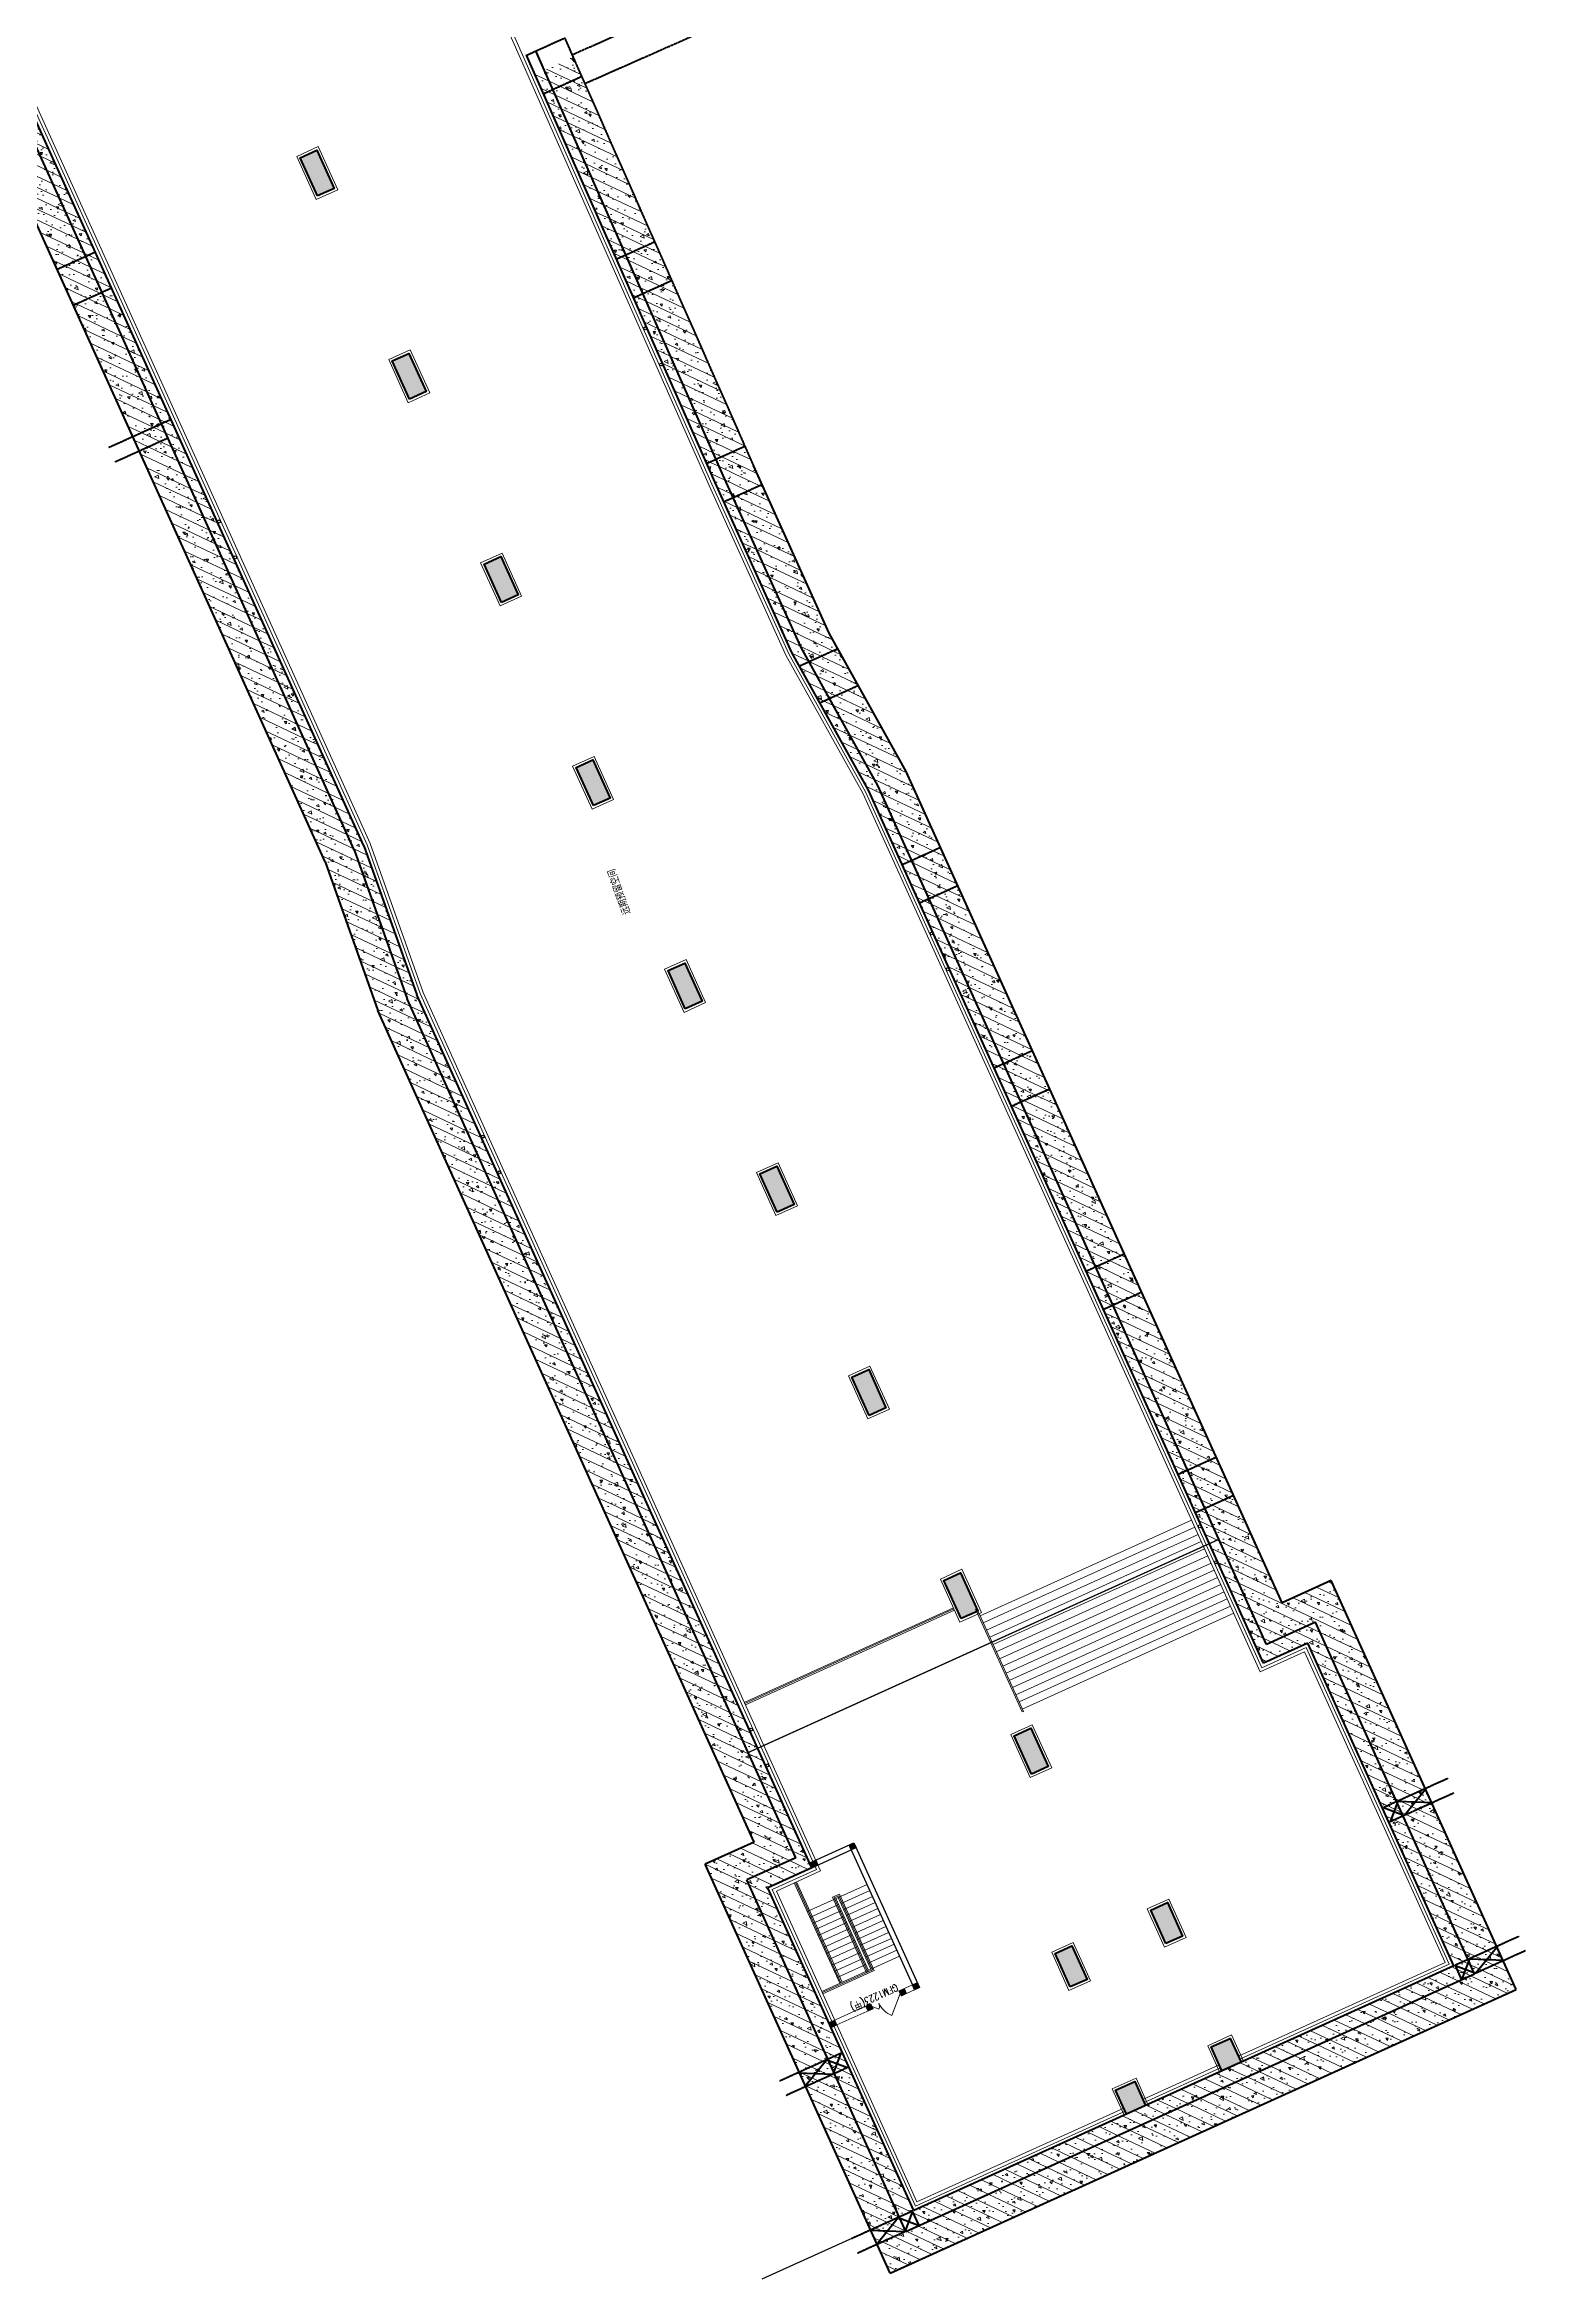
# Model space of a CAD drawing. Header units: millimetres. Extents: x 395197 to 699875, y 745 to 708816.
# Drawn here: x 553546 to 609989, y 745 to 85887 of the extents above; entities that cross this region are included whole.
import ezdxf

# ---------------------------------------------------------------- set-up
doc = ezdxf.new("R2010")
doc.units = ezdxf.units.MM
doc.linetypes.add('DASH', pattern=[0.35, 0.25, -0.1])
for name, color, linetype, lineweight in [('COLUMN', 9, 'Continuous', 13), ('SPACE', 7, 'Continuous', 9), ('STAIR', 2, 'Continuous', 9), ('WALL', 6, 'Continuous', 20), ('WINDOW', 252, 'Continuous', 9), ('地墙', 4, 'Continuous', 40), ('填充', 252, 'Continuous', 9), ('扶手', 144, 'Continuous', 9), ('施工缝', 8, 'Continuous', 20), ('暗梁暗柱', 4, 'Continuous', 40), ('柱边', 250, 'Continuous', 40), ('离壁墙', 185, 'Continuous', 9), ('装修线', 5, 'Continuous', 20)]:
    doc.layers.add(name, color=color, linetype=linetype, lineweight=lineweight)
for name, color, linetype in [('gpsylk', 40, 'Continuous'), ('柱', 9, 'Continuous'), ('站名站距', 3, 'Continuous')]:
    doc.layers.add(name, color=color, linetype=linetype)
doc.styles.add('_HZTXT', font='txt1.shx', dxfattribs={"width": 0.7, "bigfont": 'HZTXT.shx'})
pattern_1 = [(154.69898, (404639.6, 463868.67), (-160.26523, -339.0281), []), (159.69898, (404639.6, 463868.7), (-274.04, 1044.654), [112.5, -1237.5]), (104.69898, (404639.6, 463868.7), (-992.1017, -576.2684), [90, -990]), (210.15038, (404616.8, 463955.7), (-1266.1414, 468.3866), [95.6103, -1051.7132]), (155.88318, (404357.2, 463767.5), (-305.8676, 1590.863), [168.75, -1856.25]), (206.33458, (404331.7, 463900.1), (-1848.2457, 827.413), [143.4154, -1577.5695]), (100.88318, (404357.2, 463767.5), (-1848.2464, 827.412), [135, -1485]), (130.69898, (404377.2, 463934.05), (266.7776, 1046.5322), [112.5, -1237.5]), (75.69898, (404377.2, 463934), (-1147.0922, -23.0352), [90, -990]), (181.15038, (404399.4, 464021.3), (-880.3138, 1023.4977), [95.6103, -1051.7132]), (147.19898, (404639.6, 463868.67), (-476.26587, -151.14472), [0, -978, 0, -1005, 0, -993.75]), (117.19898, (404639.6, 463868.67), (-690.0067, 172.08913), [0, -573, 0, -955.5, 0, -378.75]), (77.19898, (404752.35, 463553.75), (-238.05778, 765.2761), [0, -375, 0, -1170, 0, -1552.5]), (67.19898, (404802.9, 463412.5), (-436.239, 772.9693), [0, -487.5, 0, -777, 0, -1102.5])]

# ---------------------------------------------------------------- blocks, each defined once
blk = doc.blocks.new('_FZH')
blk.add_solid([(-0.5, -0.5), (0.5, -0.5), (-0.5, 0.5), (0.5, 0.5)])
blk = doc.blocks.new('$DorLib2D$00000222')
at = {"color": 0}
for p, q in [((-0.5, 0), (-0.322, 0.178)), ((0.5, -0.001), (-0.031, 0.53))]:
    blk.add_line(p, q, dxfattribs=at)
for centre, radius, start, end in [((-0.501, 0.003), 0.251, 359.78987, 44.45666), ((0.505, -0.002), 0.755, 135.22248, 179.72377)]:
    blk.add_arc(centre, radius, start, end, dxfattribs=at)
blk = doc.blocks.new('A$C585B43BA')
at = {"layer": 'gpsylk', "linetype": 'ByBlock'}
for centre in [(69962, 1470), (71457, 1592), (46000, 20), (44505, -102), (19787, -2116), (21282, -1994), (72904, -16179), (71408, -16287), (47524, -18688), (46029, -18810), (21311, -20824), (22806, -20702)]:
    blk.add_circle(centre, 57, dxfattribs=at)

msp = doc.modelspace()

# ---------------------------------------------------------------- hatches: boundary and pattern name
at = {"layer": 'COLUMN', "linetype": 'ByBlock'}
for points in [[(563947, 80123), (563287, 81581), (563924, 81869), (564584, 80412)], [(567452, 72380), (566792, 73837), (567430, 74126), (568090, 72668)], [(570957, 64636), (570298, 66094), (570935, 66382), (571595, 64925)], [(574463, 56893), (573803, 58350), (574441, 58639), (575100, 57181)], [(577968, 49149), (577308, 50607), (577946, 50895), (578606, 49438)], [(581474, 41406), (580814, 42863), (581451, 43152), (582111, 41694)], [(584979, 33662), (584319, 35120), (584957, 35408), (585617, 33951)], [(588484, 25918), (587825, 27376), (588462, 27665), (589122, 26207)], [(591165, 19997), (590505, 21455), (591143, 21743), (591803, 20286)]]:
    msp.add_hatch(color=256, dxfattribs=at).paths.add_polyline_path(points)
at = {"layer": '填充'}
h = msp.add_hatch(dxfattribs=at)
h.set_pattern_fill('钢筋混凝土', color=252, scale=150, angle=109.69898, style=0)
h.set_pattern_definition(pattern_1)
h.paths.add_polyline_path([(576030, 77141), (577124, 77636), (573690, 85412), (572596, 84917)])
h = msp.add_hatch(dxfattribs=at)
h.set_pattern_fill('钢筋混凝土', color=252, scale=150, angle=109.69898, style=0)
h.set_pattern_definition(pattern_1)
h.paths.add_polyline_path([(551912, 84884), (550819, 84389), (554324, 76645), (555418, 77140)])
h = msp.add_hatch(dxfattribs=at)
h.set_pattern_fill('钢筋混凝土', color=252, scale=150, angle=109.69898, style=0)
h.set_pattern_definition(pattern_1)
h.paths.add_polyline_path([(552277, 85049), (551912, 84884), (555418, 77140), (555782, 77305)])
h = msp.add_hatch(dxfattribs=at)
h.set_pattern_fill('钢筋混凝土', color=252, scale=150, angle=109.69898, style=0)
h.set_pattern_definition(pattern_1)
h.paths.add_polyline_path([(572596, 84917), (572232, 84752), (575666, 76976), (576030, 77141)])
h = msp.add_hatch(dxfattribs=at)
h.set_pattern_fill('钢筋混凝土', color=252, scale=150, angle=109.69898, style=0)
h.set_pattern_definition(pattern_1)
h.paths.add_polyline_path([(576030, 77141), (576333, 76455), (577427, 76950), (577124, 77636)])
h = msp.add_hatch(dxfattribs=at)
h.set_pattern_fill('钢筋混凝土', color=252, scale=150, angle=109.69898, style=0)
h.set_pattern_definition(pattern_1)
h.paths.add_polyline_path([(554324, 76645), (554634, 75962), (555727, 76457), (555418, 77140)])
h = msp.add_hatch(dxfattribs=at)
h.set_pattern_fill('钢筋混凝土', color=252, scale=150, angle=109.69898, style=0)
h.set_pattern_definition(pattern_1)
h.paths.add_polyline_path([(555727, 76457), (556091, 76622), (555782, 77305), (555418, 77140)])
h = msp.add_hatch(dxfattribs=at)
h.set_pattern_fill('钢筋混凝土', color=252, scale=150, angle=109.69898, style=0)
h.set_pattern_definition(pattern_1)
h.paths.add_polyline_path([(576030, 77141), (575666, 76976), (575972, 76291), (576333, 76455)])
h = msp.add_hatch(dxfattribs=at)
h.set_pattern_fill('钢筋混凝土', color=252, scale=150, angle=109.69898, style=0)
h.set_pattern_definition(pattern_1)
h.paths.add_polyline_path([(576333, 76455), (579161, 70051), (580254, 70546), (577427, 76950)])
h = msp.add_hatch(dxfattribs=at)
h.set_pattern_fill('钢筋混凝土', color=252, scale=150, angle=109.69898, style=0)
h.set_pattern_definition(pattern_1)
h.paths.add_polyline_path([(557993, 71451), (555727, 76457), (554634, 75962), (556900, 70956)])
h = msp.add_hatch(dxfattribs=at)
h.set_pattern_fill('钢筋混凝土', color=252, scale=150, angle=109.69898, style=0)
h.set_pattern_definition(pattern_1)
h.paths.add_polyline_path([(556091, 76622), (555727, 76457), (557993, 71451), (558357, 71616)])
h = msp.add_hatch(dxfattribs=at)
h.set_pattern_fill('钢筋混凝土', color=252, scale=150, angle=109.69898, style=0)
h.set_pattern_definition(pattern_1)
h.paths.add_polyline_path([(576333, 76455), (575972, 76291), (578826, 69900), (579161, 70051)])
h = msp.add_hatch(dxfattribs=at)
h.set_pattern_fill('钢筋混凝土', color=252, scale=150, angle=109.69898, style=0)
h.set_pattern_definition(pattern_1)
h.paths.add_polyline_path([(558923, 69397), (559287, 69562), (558357, 71616), (557993, 71451)])
h = msp.add_hatch(dxfattribs=at)
h.set_pattern_fill('钢筋混凝土', color=252, scale=150, angle=109.69898, style=0)
h.set_pattern_definition(pattern_1)
h.paths.add_polyline_path([(558240, 70905), (557993, 71451), (556900, 70956), (557147, 70410)])
h = msp.add_hatch(dxfattribs=at)
h.set_pattern_fill('钢筋混凝土', color=252, scale=150, angle=109.69898, style=0)
h.set_pattern_definition(pattern_1)
h.paths.add_polyline_path([(557830, 68902), (558923, 69397), (558240, 70905), (557147, 70410)])
h = msp.add_hatch(dxfattribs=at)
h.set_pattern_fill('钢筋混凝土', color=252, scale=150, angle=109.69898, style=0)
h.set_pattern_definition(pattern_1)
h.paths.add_polyline_path([(579161, 70051), (578826, 69900), (579132, 69215), (579464, 69365)])
h = msp.add_hatch(dxfattribs=at)
h.set_pattern_fill('钢筋混凝土', color=252, scale=150, angle=109.69898, style=0)
h.set_pattern_definition(pattern_1)
h.paths.add_polyline_path([(579161, 70051), (579464, 69365), (580557, 69860), (580254, 70546)])
h = msp.add_hatch(dxfattribs=at)
h.set_pattern_fill('钢筋混凝土', color=252, scale=150, angle=109.69898, style=0)
h.set_pattern_definition(pattern_1)
h.paths.add_polyline_path([(579464, 69365), (579465, 69363), (579773, 68682), (580867, 69177), (580557, 69860)])
h = msp.add_hatch(dxfattribs=at)
h.set_pattern_fill('钢筋混凝土', color=252, scale=150, angle=109.69898, style=0)
h.set_pattern_definition(pattern_1)
h.paths.add_polyline_path([(557830, 68902), (561335, 61158), (562428, 61653), (558923, 69397)])
h = msp.add_hatch(dxfattribs=at)
h.set_pattern_fill('钢筋混凝土', color=252, scale=150, angle=109.69898, style=0)
h.set_pattern_definition(pattern_1)
h.paths.add_polyline_path([(559287, 69562), (558923, 69397), (562428, 61653), (562793, 61818)])
h = msp.add_hatch(dxfattribs=at)
h.set_pattern_fill('钢筋混凝土', color=252, scale=150, angle=109.69898, style=0)
h.set_pattern_definition(pattern_1)
h.paths.add_polyline_path([(579438, 68530), (579773, 68682), (579464, 69365), (579132, 69215)])
h = msp.add_hatch(dxfattribs=at)
h.set_pattern_fill('钢筋混凝土', color=252, scale=150, angle=109.69898, style=0)
h.set_pattern_definition(pattern_1)
h.paths.add_polyline_path([(579773, 68682), (582382, 62920), (582712, 62328), (583809, 62825), (583455, 63460), (580867, 69177)])
h = msp.add_hatch(dxfattribs=at)
h.set_pattern_fill('钢筋混凝土', color=252, scale=150, angle=109.69898, style=0)
h.set_pattern_definition(pattern_1)
h.paths.add_polyline_path([(579773, 68682), (579438, 68530), (582024, 62740), (582346, 62163), (582712, 62328), (582382, 62920)])
h = msp.add_hatch(dxfattribs=at)
h.set_pattern_fill('钢筋混凝土', color=252, scale=150, angle=109.69898, style=0)
h.set_pattern_definition(pattern_1)
h.paths.add_polyline_path([(582712, 61505), (583078, 61671), (582712, 62328), (582346, 62163)])
h = msp.add_hatch(dxfattribs=at)
h.set_pattern_fill('钢筋混凝土', color=252, scale=150, angle=109.69898, style=0)
h.set_pattern_definition(pattern_1)
h.paths.add_polyline_path([(582712, 62328), (583078, 61671), (584175, 62167), (583809, 62825)])
h = msp.add_hatch(dxfattribs=at)
h.set_pattern_fill('钢筋混凝土', color=252, scale=150, angle=109.69898, style=0)
h.set_pattern_definition(pattern_1)
h.paths.add_polyline_path([(583078, 61671), (583444, 61013), (584541, 61510), (584175, 62167)])
h = msp.add_hatch(dxfattribs=at)
h.set_pattern_fill('钢筋混凝土', color=252, scale=150, angle=109.69898, style=0)
h.set_pattern_definition(pattern_1)
h.paths.add_polyline_path([(562428, 61653), (561335, 61158), (564232, 54759), (564729, 53364), (565826, 53861), (565346, 55208)])
h = msp.add_hatch(dxfattribs=at)
h.set_pattern_fill('钢筋混凝土', color=252, scale=150, angle=109.69898, style=0)
h.set_pattern_definition(pattern_1)
h.paths.add_polyline_path([(562793, 61818), (562428, 61653), (565346, 55208), (565826, 53861), (566191, 54026), (565717, 55358)])
h = msp.add_hatch(dxfattribs=at)
h.set_pattern_fill('钢筋混凝土', color=252, scale=150, angle=109.69898, style=0)
h.set_pattern_definition(pattern_1)
h.paths.add_polyline_path([(583078, 60848), (583444, 61013), (583078, 61671), (582712, 61505)])
h = msp.add_hatch(dxfattribs=at)
h.set_pattern_fill('钢筋混凝土', color=252, scale=150, angle=109.69898, style=0)
h.set_pattern_definition(pattern_1)
h.paths.add_polyline_path([(584541, 61510), (583444, 61013), (585312, 57660), (586621, 54768), (587714, 55262), (586384, 58200)])
h = msp.add_hatch(dxfattribs=at)
h.set_pattern_fill('钢筋混凝土', color=252, scale=150, angle=109.69898, style=0)
h.set_pattern_definition(pattern_1)
h.paths.add_polyline_path([(586257, 54603), (586621, 54768), (585312, 57660), (583444, 61013), (583078, 60848), (584954, 57480)])
h = msp.add_hatch(dxfattribs=at)
h.set_pattern_fill('钢筋混凝土', color=252, scale=150, angle=109.69898, style=0)
h.set_pattern_definition(pattern_1)
h.paths.add_polyline_path([(586621, 54768), (586257, 54603), (586566, 53919), (586931, 54084)])
h = msp.add_hatch(dxfattribs=at)
h.set_pattern_fill('钢筋混凝土', color=252, scale=150, angle=109.69898, style=0)
h.set_pattern_definition(pattern_1)
h.paths.add_polyline_path([(586621, 54768), (586931, 54084), (588024, 54579), (587714, 55262)])
h = msp.add_hatch(dxfattribs=at)
h.set_pattern_fill('钢筋混凝土', color=252, scale=150, angle=109.69898, style=0)
h.set_pattern_definition(pattern_1)
h.paths.add_polyline_path([(586931, 54084), (587240, 53401), (588333, 53896), (588024, 54579)])
h = msp.add_hatch(dxfattribs=at)
h.set_pattern_fill('钢筋混凝土', color=252, scale=150, angle=109.69898, style=0)
h.set_pattern_definition(pattern_1)
h.paths.add_polyline_path([(567365, 49536), (565826, 53861), (564729, 53364), (566251, 49086), (567891, 45465), (568984, 45960)])
h = msp.add_hatch(dxfattribs=at)
h.set_pattern_fill('钢筋混凝土', color=252, scale=150, angle=109.69898, style=0)
h.set_pattern_definition(pattern_1)
h.paths.add_polyline_path([(567736, 49686), (566191, 54026), (565826, 53861), (567365, 49536), (568984, 45960), (569348, 46125)])
h = msp.add_hatch(dxfattribs=at)
h.set_pattern_fill('钢筋混凝土', color=252, scale=150, angle=109.69898, style=0)
h.set_pattern_definition(pattern_1)
h.paths.add_polyline_path([(586566, 53919), (586875, 53236), (587240, 53401), (586931, 54084)])
h = msp.add_hatch(dxfattribs=at)
h.set_pattern_fill('钢筋混凝土', color=252, scale=150, angle=109.69898, style=0)
h.set_pattern_definition(pattern_1)
h.paths.add_polyline_path([(587240, 53401), (590127, 47024), (591220, 47519), (588333, 53896)])
h = msp.add_hatch(dxfattribs=at)
h.set_pattern_fill('钢筋混凝土', color=252, scale=150, angle=109.69898, style=0)
h.set_pattern_definition(pattern_1)
h.paths.add_polyline_path([(587240, 53401), (586875, 53236), (589762, 46859), (590127, 47024)])
h = msp.add_hatch(dxfattribs=at)
h.set_pattern_fill('钢筋混凝土', color=252, scale=150, angle=109.69898, style=0)
h.set_pattern_definition(pattern_1)
h.paths.add_polyline_path([(590127, 47024), (589762, 46859), (590072, 46176), (590436, 46341)])
h = msp.add_hatch(dxfattribs=at)
h.set_pattern_fill('钢筋混凝土', color=252, scale=150, angle=109.69898, style=0)
h.set_pattern_definition(pattern_1)
h.paths.add_polyline_path([(590127, 47024), (590436, 46341), (591529, 46836), (591220, 47519)])
h = msp.add_hatch(dxfattribs=at)
h.set_pattern_fill('钢筋混凝土', color=252, scale=150, angle=109.69898, style=0)
h.set_pattern_definition(pattern_1)
h.paths.add_polyline_path([(590436, 46341), (590745, 45658), (591838, 46152), (591529, 46836)])
h = msp.add_hatch(dxfattribs=at)
h.set_pattern_fill('钢筋混凝土', color=252, scale=150, angle=109.69898, style=0)
h.set_pattern_definition(pattern_1)
h.paths.add_polyline_path([(569348, 46125), (568984, 45960), (572489, 38217), (572854, 38381)])
h = msp.add_hatch(dxfattribs=at)
h.set_pattern_fill('钢筋混凝土', color=252, scale=150, angle=109.69898, style=0)
h.set_pattern_definition(pattern_1)
h.paths.add_polyline_path([(590436, 46341), (590072, 46176), (590381, 45493), (590745, 45658)])
h = msp.add_hatch(dxfattribs=at)
h.set_pattern_fill('钢筋混凝土', color=252, scale=150, angle=109.69898, style=0)
h.set_pattern_definition(pattern_1)
h.paths.add_polyline_path([(590745, 45658), (593632, 39281), (594725, 39775), (591838, 46152)])
h = msp.add_hatch(dxfattribs=at)
h.set_pattern_fill('钢筋混凝土', color=252, scale=150, angle=109.69898, style=0)
h.set_pattern_definition(pattern_1)
h.paths.add_polyline_path([(571396, 37722), (572489, 38217), (568984, 45960), (567891, 45465)])
h = msp.add_hatch(dxfattribs=at)
h.set_pattern_fill('钢筋混凝土', color=252, scale=150, angle=109.69898, style=0)
h.set_pattern_definition(pattern_1)
h.paths.add_polyline_path([(593268, 39116), (593632, 39281), (590745, 45658), (590381, 45493)])
h = msp.add_hatch(dxfattribs=at)
h.set_pattern_fill('钢筋混凝土', color=252, scale=150, angle=109.69898, style=0)
h.set_pattern_definition(pattern_1)
h.paths.add_polyline_path([(593632, 39281), (593268, 39116), (593577, 38432), (593941, 38597)])
h = msp.add_hatch(dxfattribs=at)
h.set_pattern_fill('钢筋混凝土', color=252, scale=150, angle=109.69898, style=0)
h.set_pattern_definition(pattern_1)
h.paths.add_polyline_path([(593632, 39281), (593941, 38597), (595035, 39092), (594725, 39775)])
h = msp.add_hatch(dxfattribs=at)
h.set_pattern_fill('钢筋混凝土', color=252, scale=150, angle=109.69898, style=0)
h.set_pattern_definition(pattern_1)
h.paths.add_polyline_path([(572854, 38381), (572489, 38217), (575995, 30473), (576359, 30638)])
h = msp.add_hatch(dxfattribs=at)
h.set_pattern_fill('钢筋混凝土', color=252, scale=150, angle=109.69898, style=0)
h.set_pattern_definition(pattern_1)
h.paths.add_polyline_path([(593941, 38597), (593577, 38432), (593886, 37749), (594251, 37914)])
h = msp.add_hatch(dxfattribs=at)
h.set_pattern_fill('钢筋混凝土', color=252, scale=150, angle=109.69898, style=0)
h.set_pattern_definition(pattern_1)
h.paths.add_polyline_path([(593941, 38597), (594251, 37914), (595344, 38409), (595035, 39092)])
h = msp.add_hatch(dxfattribs=at)
h.set_pattern_fill('钢筋混凝土', color=252, scale=150, angle=109.69898, style=0)
h.set_pattern_definition(pattern_1)
h.paths.add_polyline_path([(594251, 37914), (597137, 31537), (598231, 32032), (595344, 38409)])
h = msp.add_hatch(dxfattribs=at)
h.set_pattern_fill('钢筋混凝土', color=252, scale=150, angle=109.69898, style=0)
h.set_pattern_definition(pattern_1)
h.paths.add_polyline_path([(572489, 38217), (571396, 37722), (574901, 29978), (575995, 30473)])
h = msp.add_hatch(dxfattribs=at)
h.set_pattern_fill('钢筋混凝土', color=252, scale=150, angle=109.69898, style=0)
h.set_pattern_definition(pattern_1)
h.paths.add_polyline_path([(594251, 37914), (593886, 37749), (596773, 31372), (597137, 31537)])
h = msp.add_hatch(dxfattribs=at)
h.set_pattern_fill('钢筋混凝土', color=252, scale=150, angle=109.69898, style=0)
h.set_pattern_definition(pattern_1)
h.paths.add_polyline_path([(597082, 30689), (597447, 30854), (597137, 31537), (596773, 31372)])
h = msp.add_hatch(dxfattribs=at)
h.set_pattern_fill('钢筋混凝土', color=252, scale=150, angle=109.69898, style=0)
h.set_pattern_definition(pattern_1)
h.paths.add_polyline_path([(597137, 31537), (597447, 30854), (598540, 31349), (598231, 32032)])
h = msp.add_hatch(dxfattribs=at)
h.set_pattern_fill('钢筋混凝土', color=252, scale=150, angle=109.69898, style=0)
h.set_pattern_definition(pattern_1)
h.paths.add_polyline_path([(597447, 30854), (597082, 30689), (597392, 30006), (597756, 30171)])
h = msp.add_hatch(dxfattribs=at)
h.set_pattern_fill('钢筋混凝土', color=252, scale=150, angle=109.69898, style=0)
h.set_pattern_definition(pattern_1)
h.paths.add_polyline_path([(597447, 30854), (597756, 30171), (598849, 30665), (598540, 31349)])
h = msp.add_hatch(dxfattribs=at)
h.set_pattern_fill('钢筋混凝土', color=252, scale=150, angle=109.69898, style=0)
h.set_pattern_definition(pattern_1)
h.paths.add_polyline_path([(600726, 26520), (598849, 30665), (597756, 30171), (600127, 24932), (601995, 25778), (603088, 26273), (602593, 27366)])
h = msp.add_hatch(dxfattribs=at)
h.set_pattern_fill('钢筋混凝土', color=252, scale=150, angle=109.69898, style=0)
h.set_pattern_definition(pattern_1)
h.paths.add_polyline_path([(578407, 22235), (579500, 22729), (575995, 30473), (574901, 29978)])
h = msp.add_hatch(dxfattribs=at)
h.set_pattern_fill('钢筋混凝土', color=252, scale=150, angle=109.69898, style=0)
h.set_pattern_definition(pattern_1)
h.paths.add_polyline_path([(576359, 30638), (575995, 30473), (579500, 22729), (579864, 22894)])
h = msp.add_hatch(dxfattribs=at)
h.set_pattern_fill('钢筋混凝土', color=252, scale=150, angle=109.69898, style=0)
h.set_pattern_definition(pattern_1)
h.paths.add_polyline_path([(597756, 30171), (597392, 30006), (599763, 24767), (600127, 24932)])
h = msp.add_hatch(dxfattribs=at)
h.set_pattern_fill('钢筋混凝土', color=252, scale=150, angle=109.69898, style=0)
h.set_pattern_definition(pattern_1)
h.paths.add_polyline_path([(601995, 25778), (600127, 24932), (599763, 24767), (600010, 24221), (601696, 24984), (604789, 18151), (605335, 18399)])
h = msp.add_hatch(dxfattribs=at)
h.set_pattern_fill('钢筋混凝土', color=252, scale=150, angle=109.69898, style=0)
h.set_pattern_definition(pattern_1)
h.paths.add_polyline_path([(601995, 25778), (605088, 18945), (606181, 19440), (603088, 26273)])
h = msp.add_hatch(dxfattribs=at)
h.set_pattern_fill('钢筋混凝土', color=252, scale=150, angle=109.69898, style=0)
h.set_pattern_definition(pattern_1)
h.paths.add_polyline_path([(578407, 22235), (580592, 17406), (578725, 16561), (579220, 15468), (580313, 15963), (582181, 16808), (579500, 22729)])
h = msp.add_hatch(dxfattribs=at)
h.set_pattern_fill('钢筋混凝土', color=252, scale=150, angle=109.69898, style=0)
h.set_pattern_definition(pattern_1)
h.paths.add_polyline_path([(579864, 22894), (579500, 22729), (582181, 16808), (582545, 16973)])
h = msp.add_hatch(dxfattribs=at)
h.set_pattern_fill('钢筋混凝土', color=252, scale=150, angle=109.69898, style=0)
h.set_pattern_definition(pattern_1)
h.paths.add_polyline_path([(605088, 18945), (605335, 18399), (606429, 18893), (606181, 19440)])
h = msp.add_hatch(dxfattribs=at)
h.set_pattern_fill('钢筋混凝土', color=252, scale=150, angle=109.69898, style=0)
h.set_pattern_definition(pattern_1)
h.paths.add_polyline_path([(607810, 12933), (608903, 13427), (606429, 18893), (605335, 18399)])
h = msp.add_hatch(dxfattribs=at)
h.set_pattern_fill('钢筋混凝土', color=252, scale=150, angle=109.69898, style=0)
h.set_pattern_definition(pattern_1)
h.paths.add_polyline_path([(605335, 18399), (604834, 18172), (604789, 18151), (607263, 12685), (607810, 12933)])
h = msp.add_hatch(dxfattribs=at)
h.set_pattern_fill('钢筋混凝土', color=252, scale=150, angle=109.69898, style=0)
h.set_pattern_definition(pattern_1)
h.paths.add_polyline_path([(583653, 8583), (584200, 8831), (581107, 15663), (582792, 16426), (582545, 16973), (580313, 15963)])
h = msp.add_hatch(dxfattribs=at)
h.set_pattern_fill('钢筋混凝土', color=252, scale=150, angle=109.69898, style=0)
h.set_pattern_definition(pattern_1)
h.paths.add_polyline_path([(582313, 8635), (583406, 9130), (580313, 15963), (579220, 15468)])
h = msp.add_hatch(dxfattribs=at)
h.set_pattern_fill('钢筋混凝土', color=252, scale=150, angle=109.69898, style=0)
h.set_pattern_definition(pattern_1)
h.paths.add_polyline_path([(608057, 12386), (607810, 12933), (607309, 12706), (604940, 11633), (605188, 11087)])
h = msp.add_hatch(dxfattribs=at)
h.set_pattern_fill('钢筋混凝土', color=252, scale=150, angle=109.69898, style=0)
h.set_pattern_definition(pattern_1)
h.paths.add_polyline_path([(605188, 11087), (605682, 9994), (609645, 11788), (608903, 13427), (607810, 12933), (608057, 12386)])
h = msp.add_hatch(dxfattribs=at)
h.set_pattern_fill('钢筋混凝土', color=252, scale=150, angle=109.69898, style=0)
h.set_pattern_definition(pattern_1)
h.paths.add_polyline_path([(598791, 8850), (599038, 8303), (605188, 11087), (604940, 11633)])
h = msp.add_hatch(dxfattribs=at)
h.set_pattern_fill('钢筋混凝土', color=252, scale=150, angle=109.69898, style=0)
h.set_pattern_definition(pattern_1)
h.paths.add_polyline_path([(605682, 9994), (605188, 11087), (599038, 8303), (599533, 7210)])
h = msp.add_hatch(dxfattribs=at)
h.set_pattern_fill('钢筋混凝土', color=252, scale=150, angle=109.69898, style=0)
h.set_pattern_definition(pattern_1)
h.paths.add_polyline_path([(583653, 8583), (583406, 9130), (582313, 8635), (582560, 8089)])
h = msp.add_hatch(dxfattribs=at)
h.set_pattern_fill('钢筋混凝土', color=252, scale=150, angle=109.69898, style=0)
h.set_pattern_definition(pattern_1)
h.paths.add_polyline_path([(583653, 8583), (582560, 8089), (585035, 2623), (586128, 3117)])
h = msp.add_hatch(dxfattribs=at)
h.set_pattern_fill('钢筋混凝土', color=252, scale=150, angle=109.69898, style=0)
h.set_pattern_definition(pattern_1)
h.paths.add_polyline_path([(586128, 3117), (586629, 3344), (586674, 3365), (584200, 8831), (583653, 8583)])
h = msp.add_hatch(dxfattribs=at)
h.set_pattern_fill('钢筋混凝土', color=252, scale=150, angle=109.69898, style=0)
h.set_pattern_definition(pattern_1)
h.paths.add_polyline_path([(597216, 7478), (599038, 8303), (598791, 8850), (596969, 8025)])
h = msp.add_hatch(dxfattribs=at)
h.set_pattern_fill('钢筋混凝土', color=252, scale=150, angle=109.69898, style=0)
h.set_pattern_definition(pattern_1)
h.paths.add_polyline_path([(595147, 7200), (595394, 6654), (597216, 7478), (596969, 8025)])
h = msp.add_hatch(dxfattribs=at)
h.set_pattern_fill('钢筋混凝土', color=252, scale=150, angle=109.69898, style=0)
h.set_pattern_definition(pattern_1)
h.paths.add_polyline_path([(597216, 7478), (597711, 6385), (599533, 7210), (599038, 8303)])
h = msp.add_hatch(dxfattribs=at)
h.set_pattern_fill('钢筋混凝土', color=252, scale=150, angle=109.69898, style=0)
h.set_pattern_definition(pattern_1)
h.paths.add_polyline_path([(595394, 6654), (595147, 7200), (588998, 4416), (589245, 3870)])
h = msp.add_hatch(dxfattribs=at)
h.set_pattern_fill('钢筋混凝土', color=252, scale=150, angle=109.69898, style=0)
h.set_pattern_definition(pattern_1)
h.paths.add_polyline_path([(595394, 6654), (595889, 5560), (597711, 6385), (597216, 7478)])
h = msp.add_hatch(dxfattribs=at)
h.set_pattern_fill('钢筋混凝土', color=252, scale=150, angle=109.69898, style=0)
h.set_pattern_definition(pattern_1)
h.paths.add_polyline_path([(589245, 3870), (589740, 2777), (595889, 5560), (595394, 6654)])
h = msp.add_hatch(dxfattribs=at)
h.set_pattern_fill('钢筋混凝土', color=252, scale=150, angle=109.69898, style=0)
h.set_pattern_definition(pattern_1)
h.paths.add_polyline_path([(586674, 3365), (586128, 3117), (586375, 2571), (589245, 3870), (588998, 4416)])
h = msp.add_hatch(dxfattribs=at)
h.set_pattern_fill('钢筋混凝土', color=252, scale=150, angle=109.69898, style=0)
h.set_pattern_definition(pattern_1)
h.paths.add_polyline_path([(586375, 2571), (586128, 3117), (585035, 2623), (585777, 983), (589740, 2777), (589245, 3870)])
at = {"layer": '柱'}
for points in [[(584296, 17107), (584213, 17289), (584395, 17371), (584478, 17189)], [(582838, 16447), (582755, 16629), (582938, 16712), (583020, 16529)], [(586708, 11777), (586626, 11960), (586808, 12042), (586890, 11860)], [(584932, 10973), (584849, 11155), (585031, 11238), (585114, 11056)], [(586207, 11551), (586125, 11733), (586307, 11815), (586389, 11633)], [(583538, 10342), (583455, 10524), (583638, 10607), (583720, 10425)]]:
    msp.add_hatch(color=252, dxfattribs=at).paths.add_polyline_path(points)

# ---------------------------------------------------------------- linework, layer by layer
at = {"layer": 'COLUMN', "elevation": 0}
for points in [[(563897, 79991), (563154, 81631), (563974, 82002), (564717, 80362)], [(567402, 72247), (566660, 73887), (567480, 74258), (568222, 72618)], [(570908, 64504), (570165, 66144), (570985, 66515), (571727, 64875)], [(574413, 56760), (573671, 58400), (574491, 58771), (575233, 57131)], [(577918, 49017), (577176, 50657), (577996, 51028), (578738, 49388)], [(581424, 41273), (580681, 42913), (581501, 43284), (582244, 41644)], [(584929, 33530), (584187, 35169), (585007, 35541), (585749, 33901)], [(588435, 25786), (587692, 27426), (588512, 27797), (589254, 26157)], [(591115, 19865), (590373, 21504), (591193, 21876), (591935, 20236)], [(596236, 13401), (595577, 14859), (596396, 15230), (597056, 13773)], [(592592, 11752), (591933, 13209), (592752, 13581), (593412, 12123)]]:
    msp.add_lwpolyline(points, close=True, dxfattribs=at)
for points in [[(598335, 8644), (597882, 9646), (598793, 10058), (599246, 9056)], [(594691, 6994), (594238, 7996), (595149, 8408), (595602, 7406)]]:
    msp.add_lwpolyline(points, dxfattribs=at)
at = {"layer": 'COLUMN'}
for points in [[(599155, 9015, 0), (598743, 9926, 0), (598426, 8685, 0), (598014, 9596, 0)], [(595511, 7365, 0), (595099, 8276, 0), (594782, 7035, 0), (594370, 7946, 0)]]:
    msp.add_solid(points, dxfattribs=at)
at = {"layer": 'STAIR'}
for p, q in [((583853, 12022, 0), (582121, 15848, 0)), ((582616, 14755, 0), (584894, 15786, 0)), ((583903, 15063, 0), (584997, 15558, 0)), ((584007, 14835, 0), (585100, 15330, 0)), ((582719, 14527, 0), (583812, 15022, 0)), ((582822, 14299, 0), (583915, 14794, 0)), ((582925, 14072, 0), (584019, 14566, 0)), ((584110, 14608, 0), (585203, 15103, 0)), ((584213, 14380, 0), (585306, 14875, 0)), ((584316, 14152, 0), (585409, 14647, 0)), ((583028, 13844, 0), (584122, 14339, 0)), ((583132, 13616, 0), (584225, 14111, 0)), ((583235, 13388, 0), (584328, 13883, 0)), ((583338, 13161, 0), (584431, 13655, 0)), ((584419, 13924, 0), (585512, 14419, 0)), ((584522, 13697, 0), (585615, 14192, 0)), ((584625, 13469, 0), (585718, 13964, 0)), ((584728, 13241, 0), (585821, 13736, 0)), ((583170, 11713, 0), (586131, 13053, 0)), ((583441, 12933, 0), (584534, 13428, 0)), ((583544, 12705, 0), (584637, 13200, 0)), ((583647, 12477, 0), (584740, 12972, 0)), ((584831, 13013, 0), (585925, 13508, 0)), ((584934, 12786, 0), (586028, 13281, 0)), ((583750, 12250, 0), (584843, 12744, 0))]:
    msp.add_line(p, q, dxfattribs=at)
at = {"layer": 'STAIR', "elevation": 0}
for points in [[(589205, 26025), (597267, 29675)], [(589328, 25752), (597391, 29401)], [(589452, 25478), (597514, 29128)], [(589576, 25205), (597638, 28855)], [(589699, 24932), (597762, 28582)], [(589823, 24658), (597886, 28308)], [(589947, 24385), (598009, 28035)], [(590071, 24112), (598133, 27762)], [(590194, 23839), (598257, 27488)], [(590318, 23565), (598380, 27215)], [(590442, 23292), (598504, 26942)], [(590566, 23019), (598628, 26668)], [(590689, 22745), (598752, 26395)], [(590813, 22472), (598875, 26122)], [(584946, 12517), (583709, 15250)], [(585038, 12558), (583800, 15291)]]:
    msp.add_lwpolyline(points, dxfattribs=at)
at = {"layer": 'WALL', "linetype": 'ByBlock', "lineweight": -3}
for p, q in [((582710, 16609, 0), (584395, 17371, 0)), ((582792, 16426, 0), (584296, 17107, 0)), ((584296, 17107, 0), (586626, 11960, 0)), ((584395, 17371, 0), (586890, 11860, 0)), ((585031, 11238, 0), (585114, 11056, 0)), ((586125, 11733, 0), (586207, 11551, 0))]:
    msp.add_line(p, q, dxfattribs=at)
at = {"layer": 'WALL'}
for p, q in [((586125, 11733, 0), (586626, 11960, 0)), ((583437, 10516, 0), (585031, 11238, 0)), ((586207, 11551, 0), (586890, 11860, 0)), ((583520, 10334, 0), (585114, 11056, 0))]:
    msp.add_line(p, q, dxfattribs=at)
at = {"layer": '地墙', "ltscale": 5}
for p, q in [((565346, 55208, 0), (520523, 154223, 0)), ((565717, 55358, 0), (520891, 154380, 0)), ((564232, 54759, 0), (519420, 153750, 0)), ((579465, 69363, 0), (572273, 85649, 0)), ((583455, 63460, 0), (580561, 69853, 0)), ((582382, 62920, 0), (579465, 69363, 0)), ((586384, 58200, 0), (583455, 63460, 0)), ((585312, 57660, 0), (582382, 62920, 0)), ((600726, 26520, 0), (586384, 58200, 0)), ((600127, 24932, 0), (585312, 57660, 0)), ((565717, 55358, 0), (567736, 49686, 0)), ((564232, 54759, 0), (566251, 49086, 0)), ((565346, 55208, 0), (567365, 49536, 0)), ((582181, 16808, 0), (567365, 49536, 0)), ((582792, 16426, 0), (567736, 49686, 0)), ((580592, 17406, 0), (566251, 49086, 0)), ((602593, 27366, 0), (600726, 26520, 0)), ((609645, 11788, 0), (602593, 27366, 0)), ((601995, 25778, 0), (600127, 24932, 0)), ((608057, 12386, 0), (601995, 25778, 0)), ((601696, 24984, 0), (600010, 24221, 0)), ((607263, 12685, 0), (601696, 24984, 0)), ((580592, 17406, 0), (578725, 16561, 0)), ((585777, 983, 0), (578725, 16561, 0)), ((582181, 16808, 0), (580313, 15963, 0)), ((582792, 16426, 0), (581107, 15663, 0)), ((586375, 2571, 0), (580313, 15963, 0)), ((586674, 3365, 0), (581107, 15663, 0)), ((586375, 2571, 0), (608057, 12386, 0)), ((607263, 12685, 0), (586674, 3365, 0)), ((585777, 983, 0), (609645, 11788, 0))]:
    msp.add_line(p, q, dxfattribs=at)
at = {"layer": '地墙', "linetype": 'DASH', "ltscale": 0.01}
for p, q in [((597050, 95825, 0), (573654, 85493, 0)), ((598701, 95243, 0), (574138, 84395, 0))]:
    msp.add_line(p, q, dxfattribs=at)
at = {"layer": '地墙', "elevation": 0}
msp.add_lwpolyline([(600010, 24221), (584950, 57487), (582028, 62732), (579100, 69200), (571909, 85484)], dxfattribs=at)
at = {"layer": '扶手'}
for p, q in [((583899, 12042, 0), (582167, 15869, 0)), ((583944, 12063, 0), (582212, 15889, 0)), ((583577, 15300, 0), (583850, 15423, 0)), ((583825, 15357, 0), (583643, 15275, 0)), ((585104, 12533, 0), (583825, 15357, 0)), ((583850, 15423, 0), (585170, 12508, 0)), ((584876, 12430, 0), (583577, 15300, 0)), ((583643, 15275, 0), (584922, 12451, 0)), ((583191, 11667, 0), (585104, 12533, 0)), ((585170, 12508, 0), (583211, 11621, 0))]:
    msp.add_line(p, q, dxfattribs=at)
at = {"layer": '扶手', "elevation": 0}
for points in [[(588187, 26333), (580216, 22724)], [(588208, 26287), (580236, 22679)]]:
    msp.add_lwpolyline(points, dxfattribs=at)
at = {"layer": '施工缝', "linetype": 'DASH', "ltscale": 3, "const_width": 50, "elevation": 0}
msp.add_lwpolyline([(580366, 20816), (598313, 28941)], dxfattribs=at)
msp.add_lwpolyline([(580366, 20816), (598313, 28941)], dxfattribs=at)
at = {"layer": '暗梁暗柱', "linetype": 'DASH', "ltscale": 1.5}
for p, q in [((576800, 78368, 0), (575342, 77708, 0)), ((555993, 70546, 0), (558357, 71616, 0)), ((556240, 69999, 0), (558240, 70905, 0)), ((607020, 19820, 0), (604587, 18718, 0)), ((607268, 19273, 0), (604834, 18172, 0)), ((609742, 13807, 0), (607309, 12706, 0)), ((609989, 13261, 0), (608103, 12407, 0)), ((583907, 9357, 0), (581568, 8298, 0)), ((584200, 8831, 0), (581816, 7751, 0)), ((586629, 3344, 0), (584290, 2285, 0)), ((586330, 2550, 0), (584537, 1739, 0))]:
    msp.add_line(p, q, dxfattribs=at)
at = {"layer": '暗梁暗柱', "linetype": 'DASH', "ltscale": 1.5, "elevation": 0}
for points in [[(571908, 85484), (573366, 86144), (580561, 69853)], [(572556, 84020), (574013, 84680)], [(554015, 77329), (555473, 77989)], [(575990, 76245), (577447, 76904)], [(554634, 75962), (556091, 76622)], [(578770, 69929), (580227, 70589)], [(579430, 68471), (580887, 69131)], [(583788, 62870), (582325, 62208)], [(584562, 61464), (583099, 60802)], [(586236, 54648), (587694, 55308)], [(586896, 53191), (588354, 53850)], [(589742, 46905), (591199, 47565)], [(590401, 45447), (591859, 46107)], [(593247, 39161), (594705, 39821)], [(593907, 37704), (595364, 38363)], [(596752, 31418), (598210, 32077)], [(597412, 29960), (598870, 30620)]]:
    msp.add_lwpolyline(points, dxfattribs=at)
at = {"layer": '柱', "color": 0, "elevation": 0}
for points in [[(584296, 17107), (584213, 17289), (584395, 17371), (584478, 17189)], [(582838, 16447), (582755, 16629), (582938, 16712), (583020, 16529)], [(586708, 11777), (586626, 11960), (586808, 12042), (586890, 11860)], [(584932, 10973), (584849, 11155), (585031, 11238), (585114, 11056)], [(586207, 11551), (586125, 11733), (586307, 11815), (586389, 11633)], [(583538, 10342), (583455, 10524), (583638, 10607), (583720, 10425)]]:
    msp.add_lwpolyline(points, close=True, dxfattribs=at)
at = {"layer": '柱边', "ltscale": 5, "elevation": 0}
for points in [[(563947, 80123), (563287, 81581), (563924, 81869), (564584, 80412)], [(567452, 72380), (566792, 73837), (567430, 74126), (568090, 72668)], [(570957, 64636), (570298, 66094), (570935, 66382), (571595, 64925)], [(574463, 56893), (573803, 58350), (574441, 58639), (575100, 57181)], [(577968, 49149), (577308, 50607), (577946, 50895), (578606, 49438)], [(581474, 41406), (580814, 42863), (581451, 43152), (582111, 41694)], [(584979, 33662), (584319, 35120), (584957, 35408), (585617, 33951)], [(588484, 25918), (587825, 27376), (588462, 27665), (589122, 26207)], [(591165, 19997), (590505, 21455), (591143, 21743), (591803, 20286)], [(596286, 13534), (595709, 14809), (596347, 15098), (596924, 13822)], [(592642, 11884), (592065, 13160), (592703, 13448), (593280, 12173)]]:
    msp.add_lwpolyline(points, close=True, dxfattribs=at)
for points in [[(605133, 18966), (604834, 18172)], [(605133, 18966), (606474, 18914)], [(606227, 19461), (605381, 18419)], [(604587, 18718), (605381, 18419)], [(607855, 12953), (607556, 12159)], [(607855, 12953), (609196, 12901)], [(608948, 13448), (608103, 12407)], [(607309, 12706), (608103, 12407)], [(607309, 12706), (607556, 12159)], [(582267, 8615), (583608, 8563)], [(583360, 9109), (582515, 8068)], [(583360, 9109), (584155, 8810)], [(583608, 8563), (583907, 9357)], [(586330, 2550), (584989, 2602)], [(585237, 2055), (586086, 3098), (586876, 2798)], [(586629, 3344), (586330, 2550)], [(586876, 2798), (586629, 3344)]]:
    msp.add_lwpolyline(points, dxfattribs=at)
at = {"layer": '柱边', "linetype": 'ByBlock', "elevation": 0}
for points in [[(598426, 8685), (598014, 9596), (598743, 9926), (599155, 9015)], [(594782, 7035), (594370, 7946), (595099, 8276), (595511, 7365)]]:
    msp.add_lwpolyline(points, close=True, dxfattribs=at)
at = {"layer": '离壁墙'}
for p, q in [((565838, 55406, 0), (521011, 154431, 0)), ((565950, 55451, 0), (521121, 154478, 0)), ((578981, 69146, 0), (558378, 115800, 0)), ((578872, 69097, 0), (558268, 115754, 0)), ((581801, 62627, 0), (578872, 69097, 0)), ((581908, 62681, 0), (578981, 69146, 0)), ((584731, 57367, 0), (581801, 62627, 0)), ((584838, 57421, 0), (581908, 62681, 0)), ((599886, 23890, 0), (584731, 57367, 0)), ((599946, 24049, 0), (584838, 57421, 0)), ((565838, 55406, 0), (567857, 49734, 0)), ((565950, 55451, 0), (567968, 49779, 0)), ((582964, 16362, 0), (567857, 49734, 0)), ((583123, 16302, 0), (567968, 49779, 0)), ((601631, 24812, 0), (599946, 24049, 0)), ((607091, 12750, 0), (601631, 24812, 0)), ((601571, 24653, 0), (599886, 23890, 0)), ((606932, 12810, 0), (601571, 24653, 0)), ((581279, 15599, 0), (582964, 16362, 0)), ((581438, 15539, 0), (583123, 16302, 0)), ((586739, 3537, 0), (581279, 15599, 0)), ((586799, 3696, 0), (581438, 15539, 0)), ((606932, 12810, 0), (599052, 9242, 0)), ((607091, 12750, 0), (599102, 9133, 0)), ((598323, 8913, 0), (595408, 7593, 0)), ((598373, 8803, 0), (595458, 7484, 0)), ((594729, 7154, 0), (586739, 3537, 0)), ((594679, 7263, 0), (586799, 3696, 0))]:
    msp.add_line(p, q, dxfattribs=at)
at = {"layer": '站名站距', "linetype": 'Continuous'}
msp.add_line((586086, 3098, 0), (580886, 745, 0), dxfattribs=at)
at = {"layer": '装修线', "elevation": 0}
for points in [[(588228, 26242), (580257, 22633)], [(589035, 26278), (590809, 22360)], [(589081, 26298), (590854, 22381)], [(590809, 22360), (590854, 22381)]]:
    msp.add_lwpolyline(points, dxfattribs=at)

# ---------------------------------------------------------------- block references
at = {"layer": 'COLUMN', "xscale": 1400, "yscale": 700.0000000000001, "zscale": 699.9999999999998, "rotation": 114.3557255165648}
for p in [(596316, 14316, 0), (592672, 12666, 0)]:
    msp.add_blockref('_FZH', p, dxfattribs=at)
at = {"layer": 'WINDOW', "xscale": -1200, "yscale": 1200, "zscale": -1200, "rotation": 204.099660505395}
msp.add_blockref('$DorLib2D$00000222', (585614, 11392, 0), dxfattribs=at)
at = {"layer": '填充', "linetype": 'ByBlock', "rotation": 109.698980389513}
msp.add_blockref('A$C585B43BA', (585777, 983, 0), dxfattribs=at)

# ---------------------------------------------------------------- texts
at = {"layer": 'SPACE', "style": '_HZTXT', "width": 0.8}
msp.add_text('远期预留空间', height=280, rotation=109.69898, dxfattribs=at).set_placement((575895, 52809, 0))
at = {"layer": 'WINDOW', "color": 2, "style": '_HZTXT', "width": 0.8}
msp.add_text('GFM1223(甲)', height=280, rotation=204.20971, dxfattribs=at).set_placement((586000, 12011, 0))

doc.saveas('drawing.dxf')
